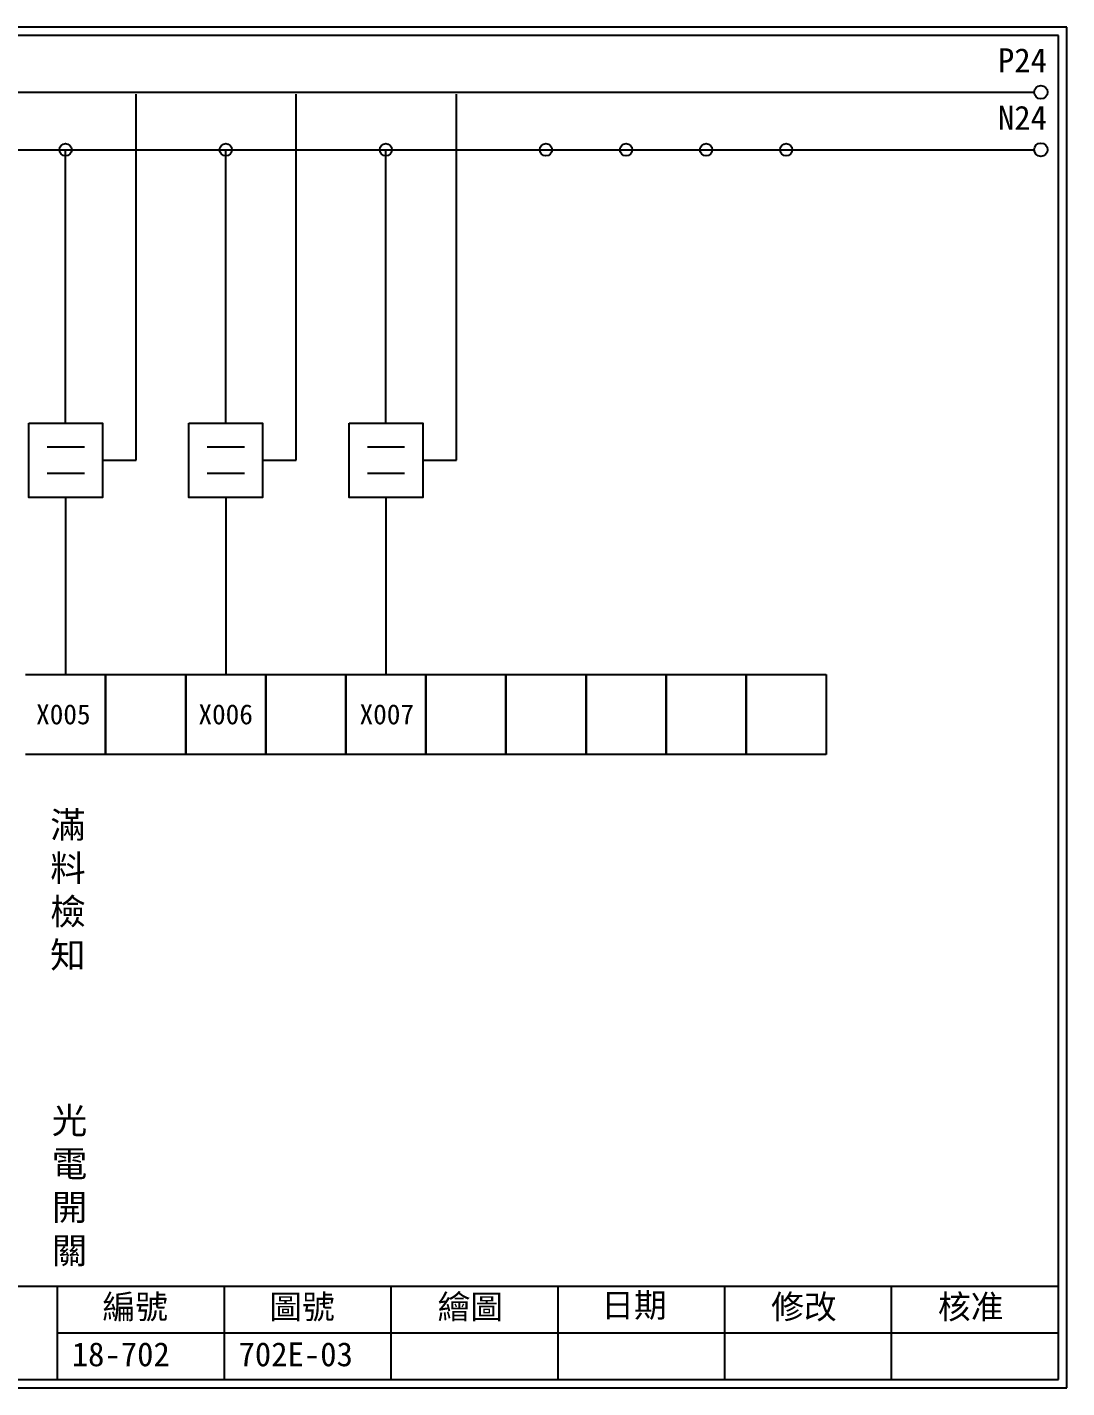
# Model space of a CAD drawing. Extents: x 275 to 562, y 265 to 469.
# Drawn here: x 406.1 to 561.9, y 264.9 to 468.9 of the extents above; entities that cross this region are included whole.
import ezdxf

# ---------------------------------------------------------------- set-up
doc = ezdxf.new("R2010")
doc.units = 0
doc.layers.get('0').update_dxf_attribs({"linetype": 'CONTINUOUS'})
doc.layers.add('圖框層', color=7, linetype='CONTINUOUS')
doc.layers.add('標尺寸層', color=3, linetype='CONTINUOUS')
doc.styles.add('CNS', font='romanc.shx', dxfattribs={"bigfont": 'chineset.shx'})
doc.styles.add('STSL', font='kaiu.ttf')

msp = doc.modelspace()

# ---------------------------------------------------------------- linework, layer by layer
at = {"color": 7}
for p, q in [((422.42, 403.99), (422.42, 458.9)), ((446.42, 403.99), (446.42, 458.9)), ((470.42, 403.99), (470.42, 458.9)), ((417.36, 403.99), (422.42, 403.99)), ((441.36, 403.99), (446.42, 403.99)), ((465.36, 403.99), (470.42, 403.99))]:
    msp.add_line(p, q, dxfattribs=at)
for points in [[(406.33, 409.57), (417.36, 409.57), (417.36, 398.41), (406.33, 398.41)], [(430.33, 409.57), (441.36, 409.57), (441.36, 398.41), (430.33, 398.41)], [(454.33, 409.57), (465.36, 409.57), (465.36, 398.41), (454.33, 398.41)]]:
    msp.add_lwpolyline(points, close=True, dxfattribs=at)
for centre in [(558.02, 459.17), (558.02, 450.55)]:
    msp.add_circle(centre, 1, dxfattribs=at)
at = {"layer": '圖框層', "color": 7}
for p, q in [((561.9, 468.91), (274.9, 468.91)), ((560.65, 467.66), (276.15, 467.66)), ((560.65, 266.2), (560.65, 467.66)), ((561.9, 264.95), (561.9, 468.91)), ((276.15, 280.2), (560.65, 280.2)), ((410.65, 266.2), (410.65, 280.2)), ((435.65, 266.2), (435.65, 280.2)), ((460.65, 266.2), (460.65, 280.2)), ((485.65, 266.2), (485.65, 280.2)), ((510.65, 266.2), (510.65, 280.2)), ((535.65, 266.2), (535.65, 280.2)), ((410.65, 273.2), (560.65, 273.2)), ((276.15, 266.2), (560.65, 266.2)), ((274.9, 264.95), (561.9, 264.95))]:
    msp.add_line(p, q, dxfattribs=at)
at = {"layer": '標尺寸層', "color": 7}
for p, q in [((279.42, 459.17), (557.02, 459.17)), ((279.42, 450.55), (557.02, 450.55)), ((411.84, 409.57), (411.84, 450.55)), ((435.84, 409.57), (435.84, 450.55)), ((459.84, 409.57), (459.84, 450.55)), ((409.08, 406.02), (414.65, 406.02)), ((433.08, 406.02), (438.65, 406.02)), ((457.08, 406.02), (462.65, 406.02)), ((409.08, 402.05), (414.65, 402.05)), ((433.08, 402.05), (438.65, 402.05)), ((457.08, 402.05), (462.65, 402.05)), ((411.84, 398.41), (411.84, 374.38)), ((435.84, 398.41), (435.84, 374.38)), ((459.84, 398.41), (459.84, 374.38)), ((411.84, 374.38), (411.84, 371.9)), ((435.84, 374.38), (435.84, 371.9)), ((459.84, 374.38), (459.84, 371.9)), ((405.84, 371.9), (417.84, 371.9)), ((417.84, 371.9), (417.84, 359.9)), ((417.84, 371.9), (429.84, 371.9)), ((417.84, 359.9), (417.84, 371.9)), ((429.84, 371.9), (441.84, 371.9)), ((429.84, 359.9), (429.84, 371.9)), ((429.84, 371.9), (429.84, 359.9)), ((429.84, 359.9), (429.84, 371.9)), ((441.84, 371.9), (441.84, 359.9)), ((441.84, 371.9), (453.84, 371.9)), ((441.84, 359.9), (441.84, 371.9)), ((453.84, 371.9), (453.84, 359.9)), ((453.84, 371.9), (465.84, 371.9)), ((453.84, 359.9), (453.84, 371.9)), ((465.84, 371.9), (465.84, 359.9)), ((465.84, 371.9), (477.84, 371.9)), ((465.84, 359.9), (465.84, 371.9)), ((477.84, 371.9), (477.84, 359.9)), ((477.84, 371.9), (489.84, 371.9)), ((477.84, 359.9), (477.84, 371.9)), ((489.84, 371.9), (489.84, 359.9)), ((489.84, 371.9), (501.84, 371.9)), ((489.84, 359.9), (489.84, 371.9)), ((501.84, 371.9), (501.84, 359.9)), ((501.84, 371.9), (513.84, 371.9)), ((501.84, 359.9), (501.84, 371.9)), ((513.84, 371.9), (513.84, 359.9)), ((513.84, 371.9), (525.84, 371.9)), ((513.84, 359.9), (513.84, 371.9)), ((525.84, 371.9), (525.84, 359.9)), ((417.84, 359.9), (405.84, 359.9)), ((429.84, 359.9), (417.84, 359.9)), ((441.84, 359.9), (429.84, 359.9)), ((453.84, 359.9), (441.84, 359.9)), ((465.84, 359.9), (453.84, 359.9)), ((477.84, 359.9), (465.84, 359.9)), ((489.84, 359.9), (477.84, 359.9)), ((501.84, 359.9), (489.84, 359.9)), ((513.84, 359.9), (501.84, 359.9)), ((525.84, 359.9), (513.84, 359.9))]:
    msp.add_line(p, q, dxfattribs=at)
for centre in [(411.84, 450.55), (435.84, 450.55), (459.84, 450.55), (483.84, 450.55), (495.84, 450.55), (507.84, 450.55), (519.84, 450.55)]:
    msp.add_circle(centre, 0.92, dxfattribs=at)

# ---------------------------------------------------------------- texts
at = {"layer": '圖框層', "color": 7, "style": 'STSL'}
for s, height, p in [('P24', 3.6, (551.58, 462.16)), ('N24', 3.6, (551.58, 453.54)), ('X005', 3, (407.42, 364.41)), ('X006', 3, (431.75, 364.41)), ('X007', 3, (455.9, 364.41)), ('繪圖', 3.6, (467.59, 275.29)), ('日期', 3.6, (492.12, 275.53)), ('編號', 3.6, (417.36, 275.28)), ('圖號', 3.6, (442.36, 275.28)), ('修改', 3.6, (517.59, 275.29)), ('核准', 3.6, (542.59, 275.29)), ('18-702', 3.6, (412.76, 268.17)), ('702E-03', 3.6, (437.76, 268.17))]:
    msp.add_text(s, height=height, dxfattribs=at).set_placement(p)
at = {"layer": '標尺寸層', "color": 7, "char_height": 3.9, "width": 4.9608, "attachment_point": 5, "style": 'CNS'}
for s, insert in [('{\\fDFKai-SB|b0|i0|c136|p65;滿料檢知}', (412.19, 339.38)), ('{\\fDFKai-SB|b0|i0|c136|p65;光電開關}', (412.43, 295.05))]:
    msp.add_mtext(s, dxfattribs=dict(at, insert=insert))

doc.saveas('drawing.dxf')
